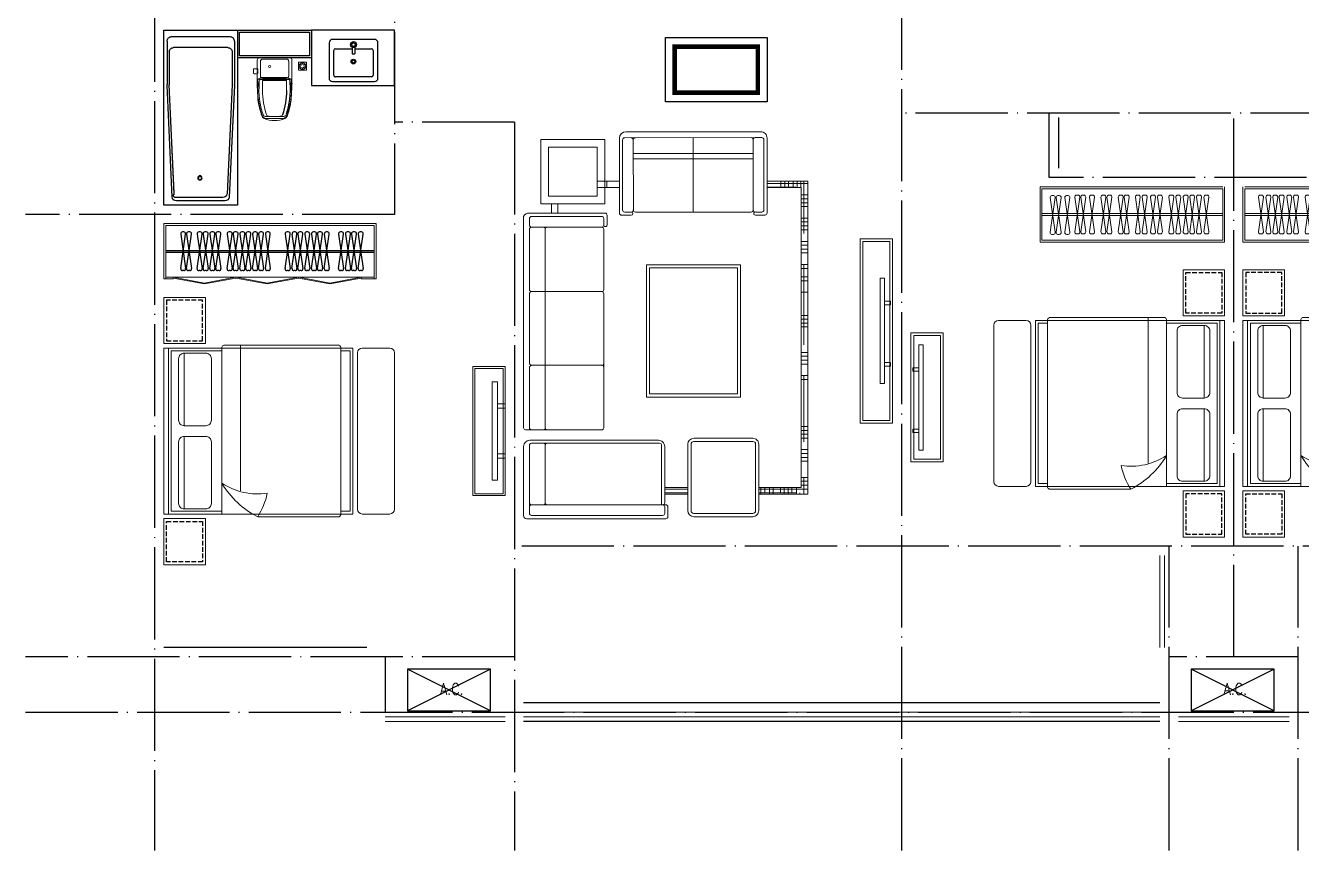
# Model space of a CAD drawing. Extents: x 188590 to 251590, y -4075 to 40422.
# Drawn here: x 205525 to 219359, y 13956 to 22906 of the extents above; entities that cross this region are included whole.
import ezdxf
from ezdxf.enums import TextEntityAlignment as Align

# ---------------------------------------------------------------- set-up
doc = ezdxf.new("R2010")
doc.units = 0
doc.header["$LTSCALE"] = 1000
doc.header["$MEASUREMENT"] = 0
for name, pattern in [('ACAD_ISO02W100', [15, 12, -3]), ('DASH', [0.35, 0.25, -0.1]), ('DOTE', [2.42, 2, -0.2, 0.02, -0.2])]:
    doc.linetypes.add(name, pattern=pattern)
for name, color, linetype in [('DOTE', 1, 'DOTE'), ('hz', 254, 'Continuous'), ('PUB_TEXT', 255, 'Continuous'), ('WALL', 9, 'Continuous'), ('厨卫', 154, 'Continuous'), ('看线', 5, 'Continuous'), ('空调', 8, 'Continuous'), ('管井', 236, 'Continuous'), ('虚线', 251, 'Continuous'), ('轻质隔墙', 143, 'Continuous')]:
    doc.layers.add(name, color=color, linetype=linetype)
for name, color, linetype, lineweight in [('Text-I', 7, 'Continuous', 5), ('五金', 136, 'Continuous', 9), ('家具', 33, 'Continuous', 9), ('房建名称', 7, 'Continuous', 0), ('移动家具', 41, 'Continuous', 20)]:
    doc.layers.add(name, color=color, linetype=linetype, lineweight=lineweight)
doc.styles.add('C-2007.06.19$0$C-05.28(ok)$0$STANDARD', font='GBENOR', dxfattribs={"bigfont": 'GBCBIG'})
doc.styles.add('DIM_FONT', font='SIMPLEX.shx', dxfattribs={"width": 0.8})

# ---------------------------------------------------------------- blocks, each defined once
blk = doc.blocks.new('111')
at = {"layer": '空调', "linetype": 'ACAD_ISO02W100'}
for p, q in [((1000, 0), (0, 500)), ((1000, 500), (0, 0))]:
    blk.add_line(p, q, dxfattribs=at)
blk.add_lwpolyline([(0, 500), (0, 0), (1000, 0), (1000, 500)], close=True, dxfattribs=at)
at = {"layer": 'Text-I', "style": 'DIM_FONT', "width": 0.8}
blk.add_text('A.C.', height=140, dxfattribs=at).set_placement((675, 262), align=Align.MIDDLE_RIGHT)
blk = doc.blocks.new('333333333333333333333333')
at = {"layer": '家具'}
for p, q in [((1106032, -52869), (1104052, -52869)), ((1104052, -52869), (1104052, -53469)), ((1106032, -52889), (1104072, -52889)), ((1104072, -52889), (1104072, -53449)), ((1104161, -53361), (1104215, -52986)), ((1104161, -52986), (1104215, -53361)), ((1104196, -52964), (1104181, -52964)), ((1104226, -53361), (1104280, -52986)), ((1104226, -52986), (1104280, -53361)), ((1104260, -52964), (1104246, -52964)), ((1104321, -53361), (1104375, -52986)), ((1104321, -52986), (1104375, -53361)), ((1104355, -52964), (1104341, -52964)), ((1104429, -53356), (1104483, -52981)), ((1104429, -52981), (1104483, -53356)), ((1104463, -52959), (1104449, -52959)), ((1104493, -53356), (1104547, -52981)), ((1104493, -52981), (1104547, -53356)), ((1104527, -52959), (1104513, -52959)), ((1104588, -53356), (1104642, -52981)), ((1104588, -52981), (1104642, -53356)), ((1104622, -52959), (1104608, -52959)), ((1104712, -53356), (1104766, -52981)), ((1104712, -52981), (1104766, -53356)), ((1104746, -52959), (1104732, -52959)), ((1104777, -53356), (1104831, -52981)), ((1104777, -52981), (1104831, -53356)), ((1104811, -52959), (1104797, -52959)), ((1104900, -53356), (1104954, -52981)), ((1104900, -52981), (1104954, -53356)), ((1104934, -52959), (1104920, -52959)), ((1104964, -53356), (1105018, -52981)), ((1104964, -52981), (1105018, -53356)), ((1104998, -52959), (1104984, -52959)), ((1105085, -53356), (1105139, -52981)), ((1105085, -52981), (1105139, -53356)), ((1105119, -52959), (1105105, -52959)), ((1105159, -53356), (1105213, -52981)), ((1105159, -52981), (1105213, -53356)), ((1105193, -52959), (1105179, -52959)), ((1105250, -53356), (1105304, -52981)), ((1105250, -52981), (1105304, -53356)), ((1105284, -52959), (1105270, -52959)), ((1105324, -53356), (1105378, -52981)), ((1105324, -52981), (1105378, -53356)), ((1105358, -52959), (1105344, -52959)), ((1105449, -53356), (1105503, -52981)), ((1105449, -52981), (1105503, -53356)), ((1105483, -52959), (1105468, -52959)), ((1105523, -53356), (1105577, -52981)), ((1105523, -52981), (1105577, -53356)), ((1105557, -52959), (1105543, -52959)), ((1105604, -53356), (1105658, -52981)), ((1105604, -52981), (1105658, -53356)), ((1105639, -52959), (1105624, -52959)), ((1105674, -53356), (1105728, -52981)), ((1105674, -52981), (1105728, -53356)), ((1105708, -52959), (1105694, -52959)), ((1105748, -53356), (1105802, -52981)), ((1105748, -52981), (1105802, -53356)), ((1105782, -52959), (1105768, -52959)), ((1105829, -53356), (1105883, -52981)), ((1105829, -52981), (1105883, -53356)), ((1105864, -52959), (1105849, -52959)), ((1106032, -52889), (1106032, -53449)), ((1106052, -52869), (1106052, -53469)), ((1106032, -53159), (1104072, -53159)), ((1106032, -53179), (1104072, -53179)), ((1104196, -53384), (1104181, -53384)), ((1104260, -53384), (1104246, -53384)), ((1104355, -53384), (1104341, -53384)), ((1104463, -53379), (1104449, -53379)), ((1104527, -53379), (1104513, -53379)), ((1104622, -53379), (1104608, -53379)), ((1104746, -53379), (1104732, -53379)), ((1104811, -53379), (1104797, -53379)), ((1104934, -53379), (1104920, -53379)), ((1104998, -53379), (1104984, -53379)), ((1105119, -53379), (1105105, -53379)), ((1105193, -53379), (1105179, -53379)), ((1105284, -53379), (1105270, -53379)), ((1105358, -53379), (1105344, -53379)), ((1105483, -53379), (1105468, -53379)), ((1105557, -53379), (1105543, -53379)), ((1105639, -53379), (1105624, -53379)), ((1105708, -53379), (1105694, -53379)), ((1105782, -53379), (1105768, -53379)), ((1105864, -53379), (1105849, -53379)), ((1104052, -53469), (1106052, -53469)), ((1106032, -53449), (1104072, -53449))]:
    blk.add_line(p, q, dxfattribs=at)
for centre, start, end in [((1104181, -52984), 90, 187.5946), ((1104196, -52984), 352.4054, 90), ((1104246, -52984), 90, 187.5946), ((1104260, -52984), 352.4054, 90), ((1104341, -52984), 90, 187.5946), ((1104355, -52984), 352.4054, 90), ((1104449, -52979), 90, 187.5946), ((1104463, -52979), 352.4054, 90), ((1104513, -52979), 90, 187.5946), ((1104527, -52979), 352.4054, 90), ((1104608, -52979), 90, 187.5946), ((1104622, -52979), 352.4054, 90), ((1104732, -52979), 90, 187.5946), ((1104746, -52979), 352.4054, 90), ((1104797, -52979), 90, 187.5946), ((1104811, -52979), 352.4054, 90), ((1104920, -52979), 90, 187.5946), ((1104934, -52979), 352.4054, 90), ((1104984, -52979), 90, 187.5946), ((1104998, -52979), 352.4054, 90), ((1105105, -52979), 90, 187.5946), ((1105119, -52979), 352.4054, 90), ((1105179, -52979), 90, 187.5946), ((1105193, -52979), 352.4054, 90), ((1105270, -52979), 90, 187.5946), ((1105284, -52979), 352.4054, 90), ((1105344, -52979), 90, 187.5946), ((1105358, -52979), 352.4054, 90), ((1105468, -52979), 90, 187.5946), ((1105483, -52979), 352.4054, 90), ((1105543, -52979), 90, 187.5946), ((1105557, -52979), 352.4054, 90), ((1105624, -52979), 90, 187.5946), ((1105639, -52979), 352.4054, 90), ((1105694, -52979), 90, 187.5946), ((1105708, -52979), 352.4054, 90), ((1105768, -52979), 90, 187.5946), ((1105782, -52979), 352.4054, 90), ((1105849, -52979), 90, 187.5946), ((1105864, -52979), 352.4054, 90), ((1104181, -53364), 172.4054, 270), ((1104196, -53364), 270, 7.5946), ((1104246, -53364), 172.4054, 270), ((1104260, -53364), 270, 7.5946), ((1104341, -53364), 172.4054, 270), ((1104355, -53364), 270, 7.5946), ((1104449, -53359), 172.4054, 270), ((1104463, -53359), 270, 7.5946), ((1104513, -53359), 172.4054, 270), ((1104527, -53359), 270, 7.5946), ((1104608, -53359), 172.4054, 270), ((1104622, -53359), 270, 7.5946), ((1104732, -53359), 172.4054, 270), ((1104746, -53359), 270, 7.5946), ((1104797, -53359), 172.4054, 270), ((1104811, -53359), 270, 7.5946), ((1104920, -53359), 172.4054, 270), ((1104934, -53359), 270, 7.5946), ((1104984, -53359), 172.4054, 270), ((1104998, -53359), 270, 7.5946), ((1105105, -53359), 172.4054, 270), ((1105119, -53359), 270, 7.5946), ((1105179, -53359), 172.4054, 270), ((1105193, -53359), 270, 7.5946), ((1105270, -53359), 172.4054, 270), ((1105284, -53359), 270, 7.5946), ((1105344, -53359), 172.4054, 270), ((1105358, -53359), 270, 7.5946), ((1105468, -53359), 172.4054, 270), ((1105483, -53359), 270, 7.5946), ((1105543, -53359), 172.4054, 270), ((1105557, -53359), 270, 7.5946), ((1105624, -53359), 172.4054, 270), ((1105639, -53359), 270, 7.5946), ((1105694, -53359), 172.4054, 270), ((1105708, -53359), 270, 7.5946), ((1105768, -53359), 172.4054, 270), ((1105782, -53359), 270, 7.5946), ((1105849, -53359), 172.4054, 270), ((1105864, -53359), 270, 7.5946)]:
    blk.add_arc(centre, 20, start, end, dxfattribs=at)
blk = doc.blocks.new('A$C25AA54E1')
at = {"ltscale": 20}
for p, q in [((918, 3081), (3211, 3081)), ((3234, 2997), (3234, 3061)), ((3413, 3081), (4163, 3081)), ((4198, 3046), (4198, 1539)), ((884, 2199), (884, 3017)), ((3234, 2234), (3234, 2996)), ((3347, 3015), (3347, 1617)), ((1012, 2176), (906, 2176)), ((1712, 2211), (1057, 2211)), ((3212, 2211), (1757, 2211)), ((1, 1972), (0, 511)), ((883, 2042), (71, 2042)), ((906, 1914), (906, 2019)), ((871, 614), (872, 1868)), ((1443, 1750), (2878, 1750)), ((1443, 728), (1443, 1750)), ((2878, 1750), (2878, 728)), ((4024, 1551), (3413, 1551)), ((4047, 1574), (4047, 1539)), ((4175, 1516), (4070, 1516)), ((4110, 1300), (3391, 1300)), ((3325, 1234), (3325, 597)), ((4176, 597), (4176, 1234)), ((2878, 728), (1443, 728)), ((905, 463), (905, 568)), ((882, 440), (70, 440)), ((3391, 531), (4110, 531))]:
    blk.add_line(p, q, dxfattribs=at)
for p, q in [((918, 2994), (918, 2234)), ((1011, 3017), (942, 3017)), ((1034, 2994), (1034, 2234)), ((1711, 3017), (1058, 3017)), ((1734, 2996), (1734, 2234)), ((2511, 3017), (1758, 3017)), ((2534, 2996), (2534, 2234)), ((3211, 3017), (2558, 3017)), ((3380, 2996), (3380, 1606)), ((4070, 3017), (3403, 3017)), ((4047, 2994), (4047, 1574)), ((4140, 3017), (4070, 3017)), ((4163, 2994), (4163, 1574)), ((781, 2780), (884, 2780)), ((3211, 2846), (1058, 2846)), ((4025, 2846), (3403, 2846)), ((781, 2709), (884, 2709)), ((536, 2283), (536, 2042)), ((606, 2283), (606, 2042)), ((603, 2178), (536, 2178)), ((941, 2211), (1012, 2211)), ((64, 1915), (65, 1985)), ((88, 2008), (848, 2007)), ((503, 2041), (503, 2042)), ((871, 1984), (871, 1914)), ((65, 1869), (64, 1915)), ((64, 569), (65, 1872)), ((87, 1892), (849, 1891)), ((87, 1892), (849, 1891)), ((88, 1892), (848, 1891)), ((236, 592), (236, 1892)), ((293, 592), (293, 1892)), ((1476, 1717), (2845, 1717)), ((1476, 761), (1476, 1717)), ((2845, 1717), (2845, 761)), ((4047, 1584), (3402, 1584)), ((3860, 1302), (3860, 1551)), ((3876, 1551), (3876, 1303)), ((3918, 1551), (3918, 1302)), ((3930, 1300), (3930, 1551)), ((4140, 1551), (4070, 1551)), ((4110, 1265), (3391, 1265)), ((65, 1242), (871, 1241)), ((3360, 1234), (3360, 597)), ((4141, 597), (4141, 1234)), ((2845, 761), (1476, 761)), ((64, 499), (64, 569)), ((87, 592), (848, 591)), ((871, 498), (871, 568)), ((3391, 566), (4110, 566)), ((87, 476), (848, 475)), ((536, 440), (536, 0)), ((561, 440), (561, 0)), ((603, 440), (603, 128)), ((606, 440), (606, 70)), ((3860, 70), (3860, 531)), ((3930, 507), (3860, 507)), ((3918, 465), (3860, 465)), ((3930, 416), (3860, 416)), ((3876, 531), (3876, 0)), ((3918, 531), (3918, 128)), ((3930, 0), (3930, 531)), ((606, 292), (536, 292)), ((3930, 374), (3860, 374)), ((3918, 297), (3860, 297)), ((603, 250), (536, 250)), ((606, 208), (536, 208)), ((606, 158), (536, 158)), ((3930, 255), (3860, 255)), ((3930, 213), (3860, 213)), ((3918, 171), (3860, 171)), ((606, 116), (536, 116)), ((606, 74), (536, 74)), ((1105, 44), (536, 44)), ((606, 86), (603, 86)), ((606, 70), (3860, 70)), ((686, 70), (686, 0)), ((728, 70), (728, 0)), ((770, 70), (770, 0)), ((812, 70), (812, 0)), ((938, 70), (938, 0)), ((979, 70), (979, 0)), ((1021, 70), (1021, 0)), ((1063, 70), (1063, 0)), ((1189, 70), (1189, 0)), ((1231, 70), (1231, 0)), ((1273, 70), (1273, 0)), ((1314, 70), (1314, 0)), ((1440, 70), (1440, 0)), ((2310, 44), (1440, 44)), ((1482, 70), (1482, 0)), ((1574, 70), (1574, 0)), ((1616, 70), (1616, 0)), ((1741, 70), (1741, 0)), ((1993, 70), (1993, 0)), ((2035, 70), (2035, 0)), ((2076, 70), (2076, 0)), ((2118, 70), (2118, 0)), ((2394, 70), (2394, 0)), ((2436, 70), (2436, 0)), ((2478, 70), (2478, 0)), ((2520, 70), (2520, 0)), ((2645, 70), (2645, 0)), ((3365, 44), (2645, 44)), ((2687, 70), (2687, 0)), ((3198, 70), (3198, 0)), ((3240, 70), (3240, 0)), ((3281, 70), (3281, 0)), ((3323, 70), (3323, 0)), ((3449, 70), (3449, 0)), ((3491, 70), (3491, 0)), ((3533, 70), (3533, 0)), ((3575, 70), (3575, 0)), ((3750, 70), (3750, 0)), ((3930, 44), (3750, 44)), ((3792, 70), (3792, 0)), ((3834, 70), (3834, 0)), ((3930, 122), (3860, 122)), ((3930, 86), (3918, 86)), ((536, 0), (3930, 0))]:
    blk.add_line(p, q)
blk.add_lwpolyline([(781, 2895), (781, 2199), (85, 2199), (85, 2895)], close=True, dxfattribs=at)
blk.add_lwpolyline([(698, 2812), (698, 2282), (169, 2282), (169, 2812)], close=True)
at = {"ltscale": 20, "extrusion": (0, 0, -1)}
for centre, major_axis, ratio, start_param, end_param in [((953, 3021), (-49.4, 49.4), 1, 5.45018, 6.544088), ((3211, 3058), (16.4, 16.4), 1, -0.785398, 0.696689), ((4163, 3046), (24.6, 24.6), 1, -0.785398, 0.785398), ((1012, 2234), (-16.2, 16.2), 1, 2.356194, 3.926991), ((1057, 2234), (-16.2, 16.2), 1, 3.926991, 5.497787), ((1712, 2234), (-16.2, 16.2), 1, 2.356194, 3.926991), ((1757, 2234), (16.2, 16.2), 1, 2.356194, 3.926991), ((2512, 2234), (-16.2, 16.2), 1, 2.356194, 3.926991), ((2557, 2234), (16.2, 16.2), 1, 2.356194, 3.926991), ((3212, 2234), (-16.2, 16.2), 1, 2.356194, 3.926991), ((906, 2199), (16.2, 16.2), 1, 2.356194, 3.926991), ((1012, 2193), (12.7, 12.7), 0.942987, -0.815786, 2.325807), ((4024, 1574), (16.2, 16.2), 1, 0.785398, 2.356194), ((4175, 1539), (-16.2, 16.2), 1, 2.356194, 3.926991)]:
    blk.add_ellipse(centre, major_axis=major_axis, ratio=ratio, start_param=start_param, end_param=end_param, dxfattribs=at)
at = {"ltscale": 20}
for centre, major_axis, ratio, start_param, end_param in [((3413, 3015), (-46.6, 46.6), 1, -0.785398, 0.785398), ((71, 1972), (49.7, 49.7), 1, 0.785398, 2.356194), ((883, 2019), (-16.2, 16.2), 1, 3.925825, 5.496622), ((848, 1914), (-16.2, 16.2), 1, 2.355029, 3.925825), ((849, 1868), (16.2, 16.2), 1, 5.496622, 7.067418), ((849, 1868), (16.2, 16.2), 1, 5.496622, 7.067418), ((889, 1914), (12.4, 12.4), 0.984307, 2.347446, 5.489038), ((3413, 1617), (46.6, 46.6), 1, 2.356194, 3.926991), ((4070, 1539), (16.2, 16.2), 1, 2.356194, 3.926991), ((3391, 1234), (-46.6, 46.6), 1, -0.785398, 0.785398), ((4110, 1234), (46.6, 46.6), 1, 5.497787, 7.068583), ((848, 614), (-16.2, 16.2), 1, 2.355029, 3.925825), ((848, 568), (-16.2, 16.2), 1, 3.925825, 5.496622), ((888, 568), (12.4, 12.4), 0.984309, -0.794147, 2.347446), ((3391, 597), (46.6, 46.6), 1, 2.356194, 3.926991), ((4110, 597), (-46.6, 46.6), 1, 2.356194, 3.926991), ((70, 511), (49.7, 49.7), 1, 2.356194, 3.926991), ((882, 463), (-16.2, 16.2), 1, 2.355029, 3.925825)]:
    blk.add_ellipse(centre, major_axis=major_axis, ratio=ratio, start_param=start_param, end_param=end_param, dxfattribs=at)
at = {"extrusion": (0, 0, -1)}
for centre, major_axis, start_param, end_param in [((942, 2994), (16.4, 16.4), 3.926991, 5.497787), ((1011, 2994), (16.4, 16.4), -0.785398, 0.785398), ((1058, 2994), (16.4, 16.4), 3.926991, 5.497787), ((1711, 2994), (-16.4, 16.4), 0.785398, 2.267485), ((1758, 2994), (16.4, 16.4), 4.0157, 5.497787), ((2511, 2994), (-16.4, 16.4), 0.785398, 2.267485), ((2558, 2994), (16.4, 16.4), 4.0157, 5.497787), ((3211, 2994), (-16.4, 16.4), 0.785398, 2.267485), ((3403, 2994), (16.4, 16.4), 4.0157, 5.497787), ((4023, 2994), (16.4, 16.4), -0.785398, 0.785398), ((4070, 2994), (-16.4, 16.4), 5.497787, 7.068583), ((4140, 2994), (16.4, 16.4), -0.785398, 0.785398), ((1058, 2869), (-16.4, 16.4), 3.926991, 5.409078), ((3211, 2822), (16.4, 16.4), -0.785398, 0.696689), ((3403, 2869), (-16.4, 16.4), 3.926991, 5.409078), ((4025, 2822), (-16.4, 16.4), 0.785398, 2.267485), ((941, 2234), (16.2, 16.2), 2.356194, 3.926991), ((4070, 1574), (16.2, 16.2), 2.356194, 3.926991), ((4140, 1574), (-16.2, 16.2), 2.356194, 3.926991)]:
    blk.add_ellipse(centre, major_axis=major_axis, ratio=1, start_param=start_param, end_param=end_param, dxfattribs=at)
for centre, major_axis, start_param, end_param in [((1058, 2822), (16.4, 16.4), 0.785398, 2.267485), ((3211, 2869), (16.4, 16.4), 3.926991, 5.409078), ((3403, 2822), (16.4, 16.4), 0.785398, 2.267485), ((4025, 2869), (16.4, 16.4), 3.926991, 5.409078), ((88, 1985), (-16.4, 16.4), -0.786564, 0.784233), ((848, 1985), (16.2, 16.2), 5.496622, 7.067418), ((88, 1915), (16.4, 16.4), 2.355029, 3.925825), ((88, 1869), (-16.4, 16.4), -0.786564, 0.784233), ((89, 1869), (-16.4, 16.4), -0.697854, 0.784233), ((89, 1869), (16.4, 16.4), 0.872942, 2.355029), ((89, 1915), (-16.4, 16.4), 0.784233, 2.266319), ((89, 1915), (-16.4, 16.4), 0.784233, 2.266319), ((3402, 1606), (15.5, 15.5), 2.356194, 3.926991), ((3391, 1234), (-22, 22), -0.785398, 0.785398), ((4110, 1234), (22, 22), 5.497787, 7.068583), ((87, 615), (16.4, 16.4), 2.355029, 3.925825), ((87, 569), (-16.4, 16.4), -0.786564, 0.784233), ((3391, 597), (22, 22), 2.356194, 3.926991), ((4110, 597), (-22, 22), 2.356194, 3.926991), ((87, 499), (-16.4, 16.4), 0.784233, 2.355029), ((848, 498), (-16.2, 16.2), 2.355029, 3.925825)]:
    blk.add_ellipse(centre, major_axis=major_axis, ratio=1, start_param=start_param, end_param=end_param)
blk = doc.blocks.new('A$C2FB07499')
at = {"layer": '家具', "ltscale": 0.5}
blk.add_lwpolyline([(500, 300), (150, 300), (150, 1700), (500, 1700)], close=True, dxfattribs=at)
at = {"layer": '家具', "ltscale": 40}
for points in [[(470, 330), (180, 330), (180, 1670), (470, 1670)], [(368, 1572), (415, 1572), (415, 428), (368, 428)], [(415, 1381), (480, 1381), (480, 1343), (415, 1343)], [(415, 717), (480, 717), (480, 679), (415, 679)]]:
    blk.add_lwpolyline(points, close=True, dxfattribs=at)
blk = doc.blocks.new('R37777777777')
at = {"layer": '家具', "ltscale": 0.5}
blk.add_lwpolyline([(1083652, -53169), (1083302, -53169), (1083302, -55169), (1083652, -55169)], close=True, dxfattribs=at)
at = {"layer": '家具', "ltscale": 40}
for points in [[(1083622, -53199), (1083332, -53199), (1083332, -55139), (1083622, -55139)], [(1083520, -54741), (1083566, -54741), (1083566, -53597), (1083520, -53597)], [(1083566, -53886), (1083632, -53886), (1083632, -53847), (1083566, -53847)], [(1083566, -54550), (1083632, -54550), (1083632, -54511), (1083566, -54511)]]:
    blk.add_lwpolyline(points, close=True, dxfattribs=at)
blk = doc.blocks.new('A$C18784298')
at = {"layer": '移动家具', "color": 251, "ltscale": 40}
for points in [[(0, 1066), (58, 1066), (58, 0), (0, 0)], [(58, 828), (140, 828), (140, 780), (58, 780)], [(58, 239), (140, 239), (140, 287), (58, 287)]]:
    blk.add_lwpolyline(points, close=True, dxfattribs=at)
blk = doc.blocks.new('ytjhgkj')
at = {"layer": '移动家具', "color": 0, "ltscale": 0.5}
blk.add_lwpolyline([(34949, 26116), (34599, 26116), (34599, 27516), (34949, 27516)], close=True, dxfattribs=at)
at = {"layer": '移动家具', "color": 0, "ltscale": 40}
blk.add_lwpolyline([(34929, 26136), (34619, 26136), (34619, 27496), (34929, 27496)], close=True, dxfattribs=at)
at = {"layer": '虚线', "xscale": -1}
blk.add_blockref('A$C18784298', (34739, 26283), dxfattribs=at)
blk = doc.blocks.new('A$C31D9048E')
at = {"layer": '家具'}
for p, q in [((629, 550), (629, 2360)), ((1900, 2380), (649, 2380)), ((829, 803), (829, 2380)), ((629, 2350), (0, 2350)), ((0, 550), (0, 2350)), ((50, 550), (50, 2350)), ((80, 580), (80, 2320)), ((629, 2320), (80, 2320)), ((220, 2295), (220, 1508)), ((1920, 2350), (629, 2350)), ((1920, 550), (1920, 2350)), ((1920, 2350), (2050, 2350)), ((1920, 2320), (2020, 2320)), ((2020, 580), (2020, 2320)), ((2050, 550), (2050, 2350)), ((2100, 600), (2100, 2300)), ((2150, 2350), (2450, 2350)), ((2500, 600), (2500, 2300)), ((220, 605), (220, 1392)), ((629, 580), (80, 580)), ((1920, 580), (2020, 580)), ((962, 550), (0, 550)), ((962, 550), (1920, 550)), ((1900, 520), (1017, 520)), ((1920, 550), (2050, 550)), ((2150, 550), (2450, 550))]:
    blk.add_line(p, q, dxfattribs=at)
for points in [[(450, 2900), (0, 2900), (0, 2400), (450, 2400), (450, 2900), (370, 2900)], [(450, 0), (0, 0), (0, 500), (450, 500), (450, 0), (370, 0)]]:
    blk.add_lwpolyline(points, dxfattribs=at)
for points in [[(220, 2295), (455, 2295, -0.414214), (515, 2235), (515, 1568, -0.414214), (455, 1508), (220, 1508, -0.414214), (160, 1568), (160, 2235, -0.414214)], [(220, 605), (455, 605, 0.414214), (515, 665), (515, 1332, 0.414214), (455, 1392), (220, 1392, 0.414214), (160, 1332), (160, 665, 0.414214)]]:
    blk.add_lwpolyline(points, format="xyb", close=True, dxfattribs=at)
blk.add_lwpolyline([(629, 883, 0.180302), (1121, 775, -0.088637), (1017, 520, 28871.271551)], format="xyb", dxfattribs=at)
for centre, radius, start, end in [((649, 2360), 20, 90, 180), ((1889, 2351), 30.7, 357.6884, 69.6917), ((2150, 2300), 50, 90, 180), ((2450, 2300), 50, 0, 90), ((1442, 1363), 944, 210.6075, 243.2773), ((2150, 600), 50, 180, 270), ((2450, 600), 50, 270, 0), ((1889, 549), 30.7, 290.3566, 2.3152)]:
    blk.add_arc(centre, radius, start, end, dxfattribs=at)
at = {"layer": '虚线', "linetype": 'DASH', "ltscale": 0.2}
for points in [[(420, 2870), (30, 2870), (30, 2430), (420, 2430)], [(420, 30), (30, 30), (30, 470), (420, 470)]]:
    blk.add_lwpolyline(points, close=True, dxfattribs=at)
blk = doc.blocks.new('yg')
at = {"layer": '家具', "color": 0}
for p, q in [((429259, 233013), (429259, 233613)), ((431559, 233613), (429259, 233613)), ((429279, 233593), (431539, 233593)), ((429279, 233013), (429279, 233593)), ((431539, 233013), (431539, 233593)), ((431559, 233013), (431559, 233613)), ((429259, 233013), (429279, 233013)), ((429359, 233033), (429279, 233033)), ((429359, 233013), (429279, 233013)), ((429359, 233033), (429359, 233013)), ((430719, 233033), (431539, 233033)), ((431399, 233033), (431399, 233013)), ((431399, 233013), (431539, 233013)), ((431539, 233013), (431559, 233013))]:
    blk.add_line(p, q, dxfattribs=at)
for points in [[(429279, 233033), (431539, 233033), (431539, 233593), (429279, 233593)], [(429359, 233023), (429699, 232960), (429701, 232969), (429361, 233033)], [(430039, 233023), (429699, 232960), (429697, 232969), (430037, 233033)], [(430039, 233023), (430379, 232960), (430381, 232969), (430041, 233033)], [(430719, 233023), (430379, 232960), (430377, 232969), (430717, 233033)], [(430719, 233023), (431059, 232960), (431061, 232969), (430721, 233033)], [(431399, 233023), (431059, 232960), (431057, 232969), (431397, 233033)]]:
    blk.add_lwpolyline(points, close=True, dxfattribs=at)
at = {"layer": '虚线', "color": 0}
for p, q in [((429441, 233500), (429495, 233125)), ((429441, 233125), (429495, 233500)), ((429475, 233523), (429461, 233523)), ((429505, 233500), (429559, 233125)), ((429505, 233125), (429559, 233500)), ((429539, 233523), (429525, 233523)), ((429620, 233500), (429674, 233125)), ((429620, 233125), (429674, 233500)), ((429654, 233523), (429640, 233523)), ((429684, 233500), (429738, 233125)), ((429684, 233125), (429738, 233500)), ((429719, 233523), (429704, 233523)), ((429758, 233500), (429812, 233125)), ((429758, 233125), (429812, 233500)), ((429792, 233523), (429778, 233523)), ((429822, 233500), (429876, 233125)), ((429822, 233125), (429876, 233500)), ((429857, 233523), (429842, 233523)), ((429945, 233500), (429999, 233125)), ((429945, 233125), (429999, 233500)), ((429980, 233523), (429965, 233523)), ((430010, 233500), (430064, 233125)), ((430010, 233125), (430064, 233500)), ((430044, 233523), (430030, 233523)), ((430083, 233500), (430137, 233125)), ((430083, 233125), (430137, 233500)), ((430118, 233523), (430103, 233523)), ((430148, 233500), (430202, 233125)), ((430148, 233125), (430202, 233500)), ((430182, 233523), (430168, 233523)), ((430221, 233500), (430275, 233125)), ((430221, 233125), (430275, 233500)), ((430255, 233523), (430241, 233523)), ((430286, 233500), (430340, 233125)), ((430286, 233125), (430340, 233500)), ((430320, 233523), (430306, 233523)), ((430359, 233500), (430413, 233125)), ((430359, 233125), (430413, 233500)), ((430393, 233523), (430379, 233523)), ((430574, 233500), (430628, 233125)), ((430574, 233125), (430628, 233500)), ((430608, 233523), (430594, 233523)), ((430648, 233500), (430702, 233125)), ((430648, 233125), (430702, 233500)), ((430682, 233523), (430668, 233523)), ((430712, 233500), (430766, 233125)), ((430712, 233125), (430766, 233500)), ((430746, 233523), (430732, 233523)), ((430786, 233500), (430840, 233125)), ((430786, 233125), (430840, 233500)), ((430820, 233523), (430806, 233523)), ((430860, 233500), (430914, 233125)), ((430860, 233125), (430914, 233500)), ((430894, 233523), (430880, 233523)), ((430924, 233500), (430978, 233125)), ((430924, 233125), (430978, 233500)), ((430959, 233523), (430944, 233523)), ((430998, 233500), (431052, 233125)), ((430998, 233125), (431052, 233500)), ((431032, 233523), (431018, 233523)), ((431154, 233500), (431208, 233125)), ((431154, 233125), (431208, 233500)), ((431188, 233523), (431173, 233523)), ((431228, 233500), (431282, 233125)), ((431228, 233125), (431282, 233500)), ((431262, 233523), (431248, 233523)), ((431292, 233500), (431346, 233125)), ((431292, 233125), (431346, 233500)), ((431327, 233523), (431312, 233523)), ((431366, 233500), (431420, 233125)), ((431366, 233125), (431420, 233500)), ((431400, 233523), (431386, 233523)), ((429279, 233323), (431539, 233323)), ((429279, 233303), (431539, 233303)), ((429475, 233103), (429461, 233103)), ((429539, 233103), (429525, 233103)), ((429654, 233103), (429640, 233103)), ((429719, 233103), (429704, 233103)), ((429792, 233103), (429778, 233103)), ((429857, 233103), (429842, 233103)), ((429980, 233103), (429965, 233103)), ((430044, 233103), (430030, 233103)), ((430118, 233103), (430103, 233103)), ((430182, 233103), (430168, 233103)), ((430255, 233103), (430241, 233103)), ((430320, 233103), (430306, 233103)), ((430393, 233103), (430379, 233103)), ((430608, 233103), (430594, 233103)), ((430682, 233103), (430668, 233103)), ((430746, 233103), (430732, 233103)), ((430820, 233103), (430806, 233103)), ((430894, 233103), (430880, 233103)), ((430959, 233103), (430944, 233103)), ((431032, 233103), (431018, 233103)), ((431188, 233103), (431173, 233103)), ((431262, 233103), (431248, 233103)), ((431327, 233103), (431312, 233103)), ((431400, 233103), (431386, 233103))]:
    blk.add_line(p, q, dxfattribs=at)
for centre, start, end in [((429461, 233503), 90, 187.5946), ((429475, 233503), 352.4054, 90), ((429525, 233503), 90, 187.5946), ((429539, 233503), 352.4054, 90), ((429640, 233503), 90, 187.5946), ((429654, 233503), 352.4054, 90), ((429704, 233503), 90, 187.5946), ((429719, 233503), 352.4054, 90), ((429778, 233503), 90, 187.5946), ((429792, 233503), 352.4054, 90), ((429842, 233503), 90, 187.5946), ((429857, 233503), 352.4054, 90), ((429965, 233503), 90, 187.5946), ((429980, 233503), 352.4054, 90), ((430030, 233503), 90, 187.5946), ((430044, 233503), 352.4054, 90), ((430103, 233503), 90, 187.5946), ((430118, 233503), 352.4054, 90), ((430168, 233503), 90, 187.5946), ((430182, 233503), 352.4054, 90), ((430241, 233503), 90, 187.5946), ((430255, 233503), 352.4054, 90), ((430306, 233503), 90, 187.5946), ((430320, 233503), 352.4054, 90), ((430379, 233503), 90, 187.5946), ((430393, 233503), 352.4054, 90), ((430594, 233503), 90, 187.5946), ((430608, 233503), 352.4054, 90), ((430668, 233503), 90, 187.5946), ((430682, 233503), 352.4054, 90), ((430732, 233503), 90, 187.5946), ((430746, 233503), 352.4054, 90), ((430806, 233503), 90, 187.5946), ((430820, 233503), 352.4054, 90), ((430880, 233503), 90, 187.5946), ((430894, 233503), 352.4054, 90), ((430944, 233503), 90, 187.5946), ((430959, 233503), 352.4054, 90), ((431018, 233503), 90, 187.5946), ((431032, 233503), 352.4054, 90), ((431173, 233503), 90, 187.5946), ((431188, 233503), 352.4054, 90), ((431248, 233503), 90, 187.5946), ((431262, 233503), 352.4054, 90), ((431312, 233503), 90, 187.5946), ((431327, 233503), 352.4054, 90), ((431386, 233503), 90, 187.5946), ((431400, 233503), 352.4054, 90), ((429461, 233123), 172.4054, 270), ((429475, 233123), 270, 7.5946), ((429525, 233123), 172.4054, 270), ((429539, 233123), 270, 7.5946), ((429640, 233123), 172.4054, 270), ((429654, 233123), 270, 7.5946), ((429704, 233123), 172.4054, 270), ((429719, 233123), 270, 7.5946), ((429778, 233123), 172.4054, 270), ((429792, 233123), 270, 7.5946), ((429842, 233123), 172.4054, 270), ((429857, 233123), 270, 7.5946), ((429965, 233123), 172.4054, 270), ((429980, 233123), 270, 7.5946), ((430030, 233123), 172.4054, 270), ((430044, 233123), 270, 7.5946), ((430103, 233123), 172.4054, 270), ((430118, 233123), 270, 7.5946), ((430168, 233123), 172.4054, 270), ((430182, 233123), 270, 7.5946), ((430241, 233123), 172.4054, 270), ((430255, 233123), 270, 7.5946), ((430306, 233123), 172.4054, 270), ((430320, 233123), 270, 7.5946), ((430379, 233123), 172.4054, 270), ((430393, 233123), 270, 7.5946), ((430594, 233123), 172.4054, 270), ((430608, 233123), 270, 7.5946), ((430668, 233123), 172.4054, 270), ((430682, 233123), 270, 7.5946), ((430732, 233123), 172.4054, 270), ((430746, 233123), 270, 7.5946), ((430806, 233123), 172.4054, 270), ((430820, 233123), 270, 7.5946), ((430880, 233123), 172.4054, 270), ((430894, 233123), 270, 7.5946), ((430944, 233123), 172.4054, 270), ((430959, 233123), 270, 7.5946), ((431018, 233123), 172.4054, 270), ((431032, 233123), 270, 7.5946), ((431173, 233123), 172.4054, 270), ((431188, 233123), 270, 7.5946), ((431248, 233123), 172.4054, 270), ((431262, 233123), 270, 7.5946), ((431312, 233123), 172.4054, 270), ((431327, 233123), 270, 7.5946), ((431386, 233123), 172.4054, 270), ((431400, 233123), 270, 7.5946)]:
    blk.add_arc(centre, 20, start, end, dxfattribs=at)
at = {"layer": '虚线', "color": 0, "style": 'DIM_FONT', "width": 0.7, "flags": 9}
for tag, p in [('YSIZE', (429469, 233298)), ('XSIZE', (429469, 233298)), ('YSIZE', (429534, 233298)), ('XSIZE', (429534, 233298)), ('YSIZE', (429648, 233298)), ('XSIZE', (429648, 233298)), ('YSIZE', (429713, 233298)), ('XSIZE', (429713, 233298)), ('YSIZE', (429786, 233298)), ('XSIZE', (429786, 233298)), ('YSIZE', (429851, 233298)), ('XSIZE', (429851, 233298)), ('YSIZE', (429974, 233298)), ('XSIZE', (429974, 233298)), ('YSIZE', (430038, 233298)), ('XSIZE', (430038, 233298)), ('YSIZE', (430112, 233298)), ('XSIZE', (430112, 233298)), ('YSIZE', (430176, 233298)), ('XSIZE', (430176, 233298)), ('YSIZE', (430250, 233298)), ('XSIZE', (430250, 233298)), ('YSIZE', (430314, 233298)), ('XSIZE', (430314, 233298)), ('YSIZE', (430388, 233298)), ('XSIZE', (430388, 233298)), ('YSIZE', (430602, 233298)), ('XSIZE', (430602, 233298)), ('YSIZE', (430676, 233298)), ('XSIZE', (430676, 233298)), ('YSIZE', (430740, 233298)), ('XSIZE', (430740, 233298)), ('YSIZE', (430814, 233298)), ('XSIZE', (430814, 233298)), ('YSIZE', (430888, 233298)), ('XSIZE', (430888, 233298)), ('XSIZE', (430953, 233298)), ('YSIZE', (430953, 233298)), ('YSIZE', (431026, 233298)), ('XSIZE', (431026, 233298)), ('YSIZE', (431182, 233298)), ('XSIZE', (431182, 233298)), ('YSIZE', (431256, 233298)), ('XSIZE', (431256, 233298)), ('YSIZE', (431321, 233298)), ('XSIZE', (431321, 233298)), ('YSIZE', (431394, 233298)), ('XSIZE', (431394, 233298))]:
    blk.add_attdef(tag, p, '', height=0.5, rotation=180, dxfattribs=at)
blk = doc.blocks.new('ma2')
at = {"layer": '厨卫', "color": 0}
for centre, radius, start, end in [((712, -340), 881, 175.7103, 198.2941), ((704, -353), 834, 180.1819, 198.4973)]:
    blk.add_arc(centre, radius, start, end, dxfattribs=at)
at = {"layer": '家具', "color": 0}
for p, q in [((0, 0), (-166, 0)), ((0, 0), (166, 0)), ((-189, -22), (-189, -274)), ((-153, -36), (-153, -198)), ((0, -14), (-130, -14)), ((0, -14), (130, -14)), ((153, -36), (153, -198)), ((180, -125), (180, -165)), ((192, -118), (187, -118)), ((189, -22), (189, -122)), ((189, -121), (189, -130)), ((189, -137), (189, -146)), ((192, -118), (222, -118)), ((230, -125), (230, -165)), ((-180, -230), (-139, -212)), ((-180, -230), (-180, -316)), ((-180, -230), (0, -230)), ((-166, -274), (-171, -274)), ((-166, -253), (-166, -274)), ((-148, -235), (0, -235)), ((-139, -212), (0, -212)), ((-130, -220), (0, -220)), ((-130, -250), (-130, -356)), ((0, -247), (-127, -247)), ((-119, -247), (0, -247)), ((139, -212), (0, -212)), ((130, -220), (0, -220)), ((180, -230), (0, -230)), ((148, -235), (0, -235)), ((119, -247), (0, -247)), ((0, -247), (127, -247)), ((130, -250), (130, -356)), ((180, -230), (139, -212)), ((166, -253), (166, -274)), ((166, -274), (171, -274)), ((180, -230), (180, -316)), ((192, -172), (187, -172)), ((189, -153), (189, -162)), ((189, -170), (189, -274)), ((192, -172), (222, -172)), ((-176, -279), (-176, -280)), ((176, -279), (176, -280)), ((-77, -636), (-102, -636)), ((93, -660), (-93, -660)), ((-68, -636), (-77, -636)), ((-68, -636), (0, -636)), ((68, -636), (0, -636)), ((0, -660), (93, -660)), ((68, -636), (77, -636)), ((77, -636), (102, -636))]:
    blk.add_line(p, q, dxfattribs=at)
blk.add_circle((53, -94), 11.4, dxfattribs=at)
for centre, radius, start, end in [((-166, -22), 22.5, 90, 180), ((166, -22), 22.5, 0, 90), ((-130, -36), 22.5, 90, 180), ((130, -36), 22.5, 0, 90), ((187, -125), 7.2, 90, 180), ((222, -125), 7.2, 0, 90), ((6806, -15), 7000, 182.1248, 183.6001), ((-171, -279), 4.5, 90, 180), ((-148, -253), 18, 90, 180), ((-130, -198), 22.5, 180, 270), ((-127, -250), 3.6, 90, 180), ((-712, -340), 881, 341.7059, 4.2897), ((127, -250), 3.6, 0, 90), ((130, -198), 22.5, 270, 0), ((148, -253), 18, 0, 90), ((171, -279), 4.5, 0, 90), ((187, -165), 7.2, 180, 270), ((-6806, -15), 7000, 356.3999, 357.8752), ((222, -165), 7.2, 270, 0), ((316, -367), 499, 170.0177, 190.1149), ((-704, -353), 834, 341.5027, 359.8181), ((-316, -367), 499, 349.8851, 9.9823), ((749, -321), 939, 188.1773, 199.5371), ((594, -353), 776, 187.5237, 201.3401), ((-594, -353), 776, 338.6599, 352.4763), ((-749, -321), 939, 340.4627, 351.8238), ((-123, -630), 13.5, 199.5371, 212.7351), ((-70, -597), 75.7, 212.7351, 236.2527), ((-116, -630), 13.5, 201.3401, 225.0457), ((117, -396), 344, 225.0457, 228.0777), ((-100, -611), 25.3, 193.7471, 265.3876), ((-92, -626), 34, 231.9313, 272.5793), ((-13, -423), 257, 247.1573, 272.879), ((-70, -612), 18, 198.4973, 250.8187), ((-15, -386), 250, 255.8484, 273.4075), ((15, -386), 250, 266.5925, 284.1516), ((13, -423), 257, 267.121, 292.8427), ((70, -612), 18, 289.1813, 341.5027), ((92, -626), 34, 267.4207, 308.0687), ((100, -611), 25.3, 274.6124, 346.2529), ((70, -597), 75.7, 303.7473, 327.2649), ((-117, -396), 344, 311.9223, 314.9543), ((116, -630), 13.5, 314.9543, 338.6599), ((123, -630), 13.5, 327.2649, 340.4629)]:
    blk.add_arc(centre, radius, start, end, dxfattribs=at)
blk = doc.blocks.new('x6')
at = {"layer": '厨卫', "color": 0}
for p, q in [((227, 0), (-227, 0)), ((-265, -38), (-265, -419)), ((-214, -387), (-214, -121)), ((-195, -102), (-16, -102)), ((-19, -57), (-32, -57)), ((-13, -43), (-23, -34)), ((-13, -70), (-22, -80)), ((-16, -84), (-13, -158)), ((0, -38), (0, -24)), ((0, -75), (0, -89)), ((22, -33), (13, -43)), ((23, -79), (13, -70)), ((16, -84), (13, -158)), ((16, -102), (195, -102)), ((19, -57), (32, -57)), ((214, -121), (214, -387)), ((265, -419), (265, -38)), ((-13, -158), (13, -158)), ((195, -406), (-195, -406)), ((-227, -457), (227, -457))]:
    blk.add_line(p, q, dxfattribs=at)
for centre, radius in [((0, -57), 32.3), ((0, -57), 18.8), ((-1, -241), 25.4), ((-1, -241), 16)]:
    blk.add_circle(centre, radius, dxfattribs=at)
for centre, radius, start, end in [((-227, -38), 38.1, 90, 180), ((227, -38), 38.1, 0, 90), ((-195, -121), 19.1, 90, 180), ((195, -121), 19.1, 0, 90), ((-195, -387), 19.1, 180, 270), ((195, -387), 19.1, 270, 0), ((-227, -419), 38.1, 180, 270), ((227, -419), 38.1, 270, 0)]:
    blk.add_arc(centre, radius, start, end, dxfattribs=at)
blk = doc.blocks.new('qqqewere')
at = {"layer": '厨卫'}
for p, q in [((430647, 215956), (430647, 214055)), ((431446, 215956), (430647, 215956)), ((430737, 215866), (430682, 214652)), ((430760, 215831), (430706, 214649)), ((431285, 215873), (430767, 215873)), ((431309, 215908), (430784, 215908)), ((431387, 214649), (431333, 215831)), ((431411, 214652), (431356, 215866)), ((431446, 214055), (431446, 215956)), ((430760, 215819), (430706, 214649)), ((430682, 214174), (430682, 214647)), ((430706, 214293), (430706, 214649)), ((431387, 214293), (431387, 214649)), ((431411, 214174), (431411, 214647)), ((431340, 214245), (430753, 214245)), ((430647, 214055), (431446, 214055)), ((431363, 214127), (430730, 214127))]:
    blk.add_line(p, q, dxfattribs=at)
for radius in [23.8, 19]:
    blk.add_circle((431038, 215659), radius, dxfattribs=at)
for centre, radius, start, end in [((430784, 215861), 47.5, 90, 173.7966), ((430776, 215850), 24.8, 112.5638, 230.6631), ((431285, 215825), 47.5, 6.6325, 90), ((431309, 215861), 47.5, 6.2034, 90), ((430730, 214647), 47.5, 173.7966, 180), ((431363, 214647), 47.5, 0, 6.2034), ((430730, 214174), 47.5, 180, 270), ((430753, 214293), 47.5, 180, 270), ((431340, 214293), 47.5, 270, 0), ((431363, 214174), 47.5, 270, 0)]:
    blk.add_arc(centre, radius, start, end, dxfattribs=at)
at = {"layer": '厨卫', "style": 'C-2007.06.19$0$C-05.28(ok)$0$STANDARD', "text_generation_flag": 4, "width": 0.8, "flags": 9}
for tag in ['YSIZE', 'XSIZE']:
    blk.add_attdef(tag, (431446, 215006), '', height=0.594, dxfattribs=at)
blk = doc.blocks.new('A$C56722DB7')
at = {"layer": '五金', "color": 0}
for points in [[(86, 86), (86, 0), (0, 0), (0, 86)], [(10, 43), (10, 42), (26, 42), (26, 43)], [(20, 66), (19, 65), (30, 54), (31, 55)], [(19, 20), (21, 19), (32, 30), (30, 31)], [(43, 76), (42, 76), (42, 60), (43, 60)], [(43, 10), (44, 10), (44, 26), (43, 26)], [(66, 66), (65, 67), (54, 56), (55, 55)], [(66, 19), (67, 21), (56, 32), (55, 30)], [(76, 43), (76, 44), (60, 44), (60, 43)]]:
    blk.add_lwpolyline(points, close=True, dxfattribs=at)
blk.add_circle((43, 43), 36.6, dxfattribs=at)

msp = doc.modelspace()

# ---------------------------------------------------------------- linework, layer by layer
at = {"layer": 'DOTE', "ltscale": 0.5}
for p, q in [((206925, 30556), (206925, 13956)), ((215025, 13956), (215025, 26156)), ((209525, 25256), (209525, 20856)), ((222225, 21956), (215025, 21956)), ((216625, 21256), (216625, 21956)), ((218625, 16056), (218625, 21956)), ((210825, 21856), (209525, 21856)), ((210825, 21856), (210825, 13956)), ((220625, 21256), (216625, 21256)), ((209525, 20856), (205525, 20856)), ((226425, 17256), (210825, 17256)), ((217925, 13956), (217925, 17256)), ((219325, 13956), (219325, 17256)), ((210825, 16056), (205525, 16056)), ((209425, 16056), (209425, 15456)), ((219325, 16056), (217925, 16056)), ((205525, 15456), (231625, 15456))]:
    msp.add_line(p, q, dxfattribs=at)
at = {"layer": 'PUB_TEXT', "ltscale": 0.8}
msp.add_lwpolyline([(212463, 22776), (213565, 22776), (213565, 22078), (212463, 22078)], close=True, dxfattribs=at)
at = {"layer": 'PUB_TEXT', "ltscale": 0.8, "const_width": 50}
msp.add_lwpolyline([(212563, 22676), (213465, 22676), (213465, 22178), (212563, 22178)], close=True, dxfattribs=at)
at = {"layer": 'WALL'}
msp.add_line((216725, 21907), (216725, 21357), dxfattribs=at)
at = {"layer": '厨卫'}
msp.add_lwpolyline([(209287, 22255), (209525, 22255), (209525, 22856), (208625, 22856), (208625, 22255), (208625, 22255)], close=True, dxfattribs=at)
at = {"layer": '家具'}
for p, q in [((217825, 16156), (217825, 17156)), ((217875, 16156), (217875, 17156)), ((210725, 15406), (209425, 15406)), ((217825, 15456), (210925, 15456)), ((217825, 15406), (210925, 15406)), ((218025, 15406), (219225, 15406)), ((210725, 15356), (209425, 15356)), ((218025, 15356), (219225, 15356))]:
    msp.add_line(p, q, dxfattribs=at)
at = {"layer": '看线'}
for p, q in [((209225, 16156), (207025, 16156)), ((217825, 15556), (210925, 15556)), ((217875, 15556), (217875, 15556)), ((217825, 15356), (210925, 15356))]:
    msp.add_line(p, q, dxfattribs=at)
at = {"layer": '管井'}
for points in [[(208625, 22555), (207825, 22555), (207825, 22855), (208625, 22855)], [(208605, 22575), (207845, 22575), (207845, 22835), (208605, 22835)]]:
    msp.add_lwpolyline(points, close=True, dxfattribs=at)

# ---------------------------------------------------------------- block references
at = {"layer": 'hz', "rotation": 3.335053305670289e-08}
msp.add_blockref('R37777777777', (-868727, 73761), dxfattribs=at)
at = {"layer": '厨卫', "rotation": 6.670106611340577e-08}
msp.add_blockref('x6', (209081, 22755), dxfattribs=at)
at = {"layer": '厨卫', "xscale": -1}
for name, p, rotation in [('ma2', (208225, 22555), 6.67010446875338e-08), ('A$C56722DB7', (208484, 22507), 180.0000000667011)]:
    msp.add_blockref(name, p, dxfattribs=dict(at, rotation=rotation))
at = {"layer": '家具', "xscale": -1}
for name, p, rotation in [('qqqewere', (-223622, 236911), 180.0000000667011), ('A$C25AA54E1', (214006, 21753), 90.00000002668041)]:
    msp.add_blockref(name, p, dxfattribs=dict(at, rotation=rotation))
at = {"layer": '家具'}
for name, p in [('yg', (-222234, -212857)), ('A$C31D9048E', (218725, 17356)), ('A$C31D9048E', (207025, 17056))]:
    msp.add_blockref(name, p, dxfattribs=at)
at = {"layer": '家具', "xscale": -1}
for name, p in [('A$C31D9048E', (218525, 17356)), ('ytjhgkj', (245324, -8310))]:
    msp.add_blockref(name, p, dxfattribs=at)
at = {"layer": '家具', "rotation": 180.0000000333505}
msp.add_blockref('A$C2FB07499', (215625, 19871), dxfattribs=at)
at = {"layer": '房建名称', "xscale": 0.8999999999068677, "yscale": 0.9000000000232831, "zscale": 0.9, "rotation": 3.335053306015401e-08}
msp.add_blockref('111', (209667, 15471), dxfattribs=at)
at = {"layer": '房建名称', "xscale": 0.8999999999068677, "yscale": 0.9000000000232831, "zscale": 0.9}
msp.add_blockref('111', (218162, 15472), dxfattribs=at)
at = {"layer": '轻质隔墙'}
msp.add_blockref('333333333333333333333333', (-887527, 74024), dxfattribs=at)
at = {"layer": '轻质隔墙', "xscale": -1}
msp.add_blockref('333333333333333333333333', (1324776, 74024), dxfattribs=at)

doc.saveas('drawing.dxf')
